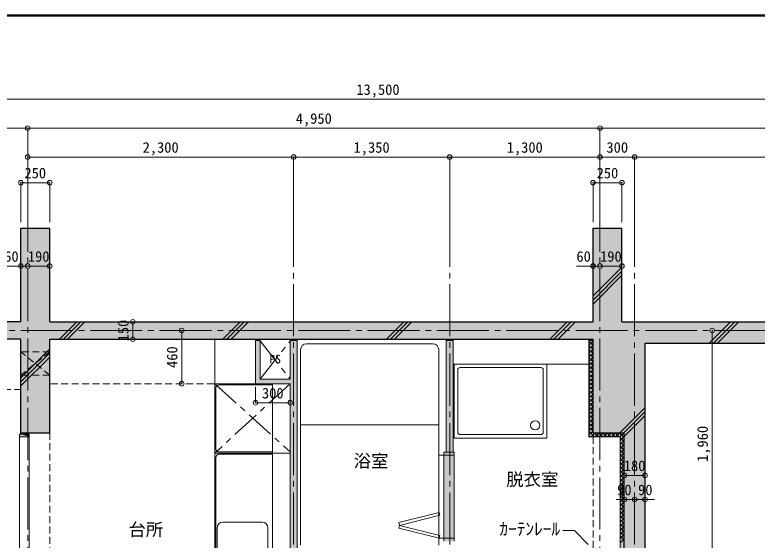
# Model space of a CAD drawing. Units: millimetres at full size, sheet at 1:50. Extents: x -9674 to 9699, y -6794 to 6791.
# Drawn here: x -3144 to 3277, y 2249 to 6791 of the extents above; entities that cross this region are included whole.
import ezdxf
from ezdxf.enums import TextEntityAlignment as Align

# ---------------------------------------------------------------- set-up
doc = ezdxf.new("R2010")
doc.units = ezdxf.units.MM
doc.header["$LTSCALE"] = 50
doc.header["$PDMODE"] = 32
doc.header["$PDSIZE"] = 40
for name, pattern in [('CHAIN1', [8, 5, -1, 1, -1]), ('CHAIN2', [12, 9, -1, 1, -1]), ('DASHED1', [1.8, 1.2, -0.6])]:
    doc.linetypes.add(name, pattern=pattern)
for name, color, linetype, lineweight in [('0-0_図面枠', 7, 'Continuous', 9), ('1-0_芯', 7, 'CHAIN2', 9), ('1-1_躯体', 2, 'Continuous', 25), ('1-2_間仕切', 3, 'Continuous', 18), ('1-3_建具', 3, 'Continuous', 18), ('1-5_設備', 7, 'Continuous', 9), ('1-7_その他', 7, 'DASHED1', 9), ('1-8_ハッチ', 4, 'Continuous', 9), ('1-A_文字', 7, 'Continuous', 9), ('1-B_寸法', 7, 'Continuous', 9), ('1-C_梁', 7, 'DASHED1', 9)]:
    doc.layers.add(name, color=color, linetype=linetype, lineweight=lineweight)
for name, color, linetype in [('4-0', 1, 'Continuous'), ('4-2', 4, 'Continuous'), ('4-F', 4, 'Continuous')]:
    doc.layers.add(name, color=color, linetype=linetype)
doc.styles.add('ＭＳ ゴシック', font='')
doc.styles.get('ＭＳ ゴシック').set_extended_font_data('MS Gothic')

msp = doc.modelspace()

# ---------------------------------------------------------------- linework, layer by layer
at = {"layer": '0-0_図面枠'}
for p, q in [((9697.16, 6789.66), (-9672.16, 6789.66)), ((9695.4, 6787.9), (-9670.4, 6787.9)), ((-9668.64, 6786.14), (9693.64, 6786.14)), ((9691.87, 6784.38), (-9666.87, 6784.38)), ((9690.11, 6782.61), (-9665.11, 6782.61)), ((9688.35, 6780.85), (-9663.35, 6780.85))]:
    msp.add_line(p, q, dxfattribs=at)
msp.add_lwpolyline([(9698.92, -6793.93), (9698.92, 6791.43), (-9673.92, 6791.43)], dxfattribs=at)
at = {"layer": '1-0_芯'}
for p, q in [((-3032.5, -3658.14), (-3032.5, 5061.86)), ((-732.5, 5061.86), (-732.5, 247.86)), ((617.5, 5061.86), (617.5, 1157.86)), ((1917.5, -3658.14), (1917.5, 5061.86)), ((2217.5, 5061.86), (2217.5, 1157.86)), ((-8492.5, 4061.86), (8517.5, 4061.86))]:
    msp.add_line(p, q, dxfattribs=at)
at = {"layer": '1-1_躯体'}
for p, q in [((-3092.5, 4946.86), (-2842.5, 4946.86)), ((-3092.5, 4136.86), (-3092.5, 4946.86)), ((-2842.5, 4136.86), (-2842.5, 4946.86)), ((1857.5, 4946.86), (2107.5, 4946.86)), ((1857.5, 4136.86), (1857.5, 4946.86)), ((2107.5, 4136.86), (2107.5, 4946.86)), ((-3092.5, 4136.86), (-6692.5, 4136.86)), ((-2842.5, 4136.86), (1857.5, 4136.86)), ((2107.5, 4136.86), (6557.5, 4136.86)), ((-3092.5, 3986.86), (-6692.5, 3986.86)), ((-3092.5, 3176.86), (-3092.5, 3986.86)), ((-2842.5, 3986.86), (1857.5, 3986.86)), ((-2842.5, 3176.86), (-2842.5, 3986.86)), ((1857.5, 3176.86), (1857.5, 3986.86)), ((-3092.5, 3176.86), (-2842.5, 3176.86)), ((1857.5, 3176.86), (2127.5, 3176.86)), ((2127.5, 1161.86), (2127.5, 3176.86))]:
    msp.add_line(p, q, dxfattribs=at)
msp.add_lwpolyline([(2307.5, 1341.86), (2307.5, 3951.86), (6557.5, 3951.86)], dxfattribs=at)
at = {"layer": '1-2_間仕切'}
for p, q in [((-1062.5, 3986.86), (-1062.5, 3601.86)), ((-1022.5, 3986.86), (-1022.5, 3641.86)), ((-762.5, 3986.86), (-762.5, 3641.86)), ((-702.5, 3986.86), (-702.5, 2131.86)), ((587.5, 3986.86), (587.5, 3009.86)), ((647.5, 3986.86), (647.5, 3009.86)), ((-1062.5, 3601.86), (-762.5, 3601.86)), ((-1022.5, 3641.86), (-762.5, 3641.86)), ((-762.5, 3601.86), (-762.5, 1194.86)), ((-3092.5, 3176.86), (-3092.5, 3166.86)), ((-3030, 3166.86), (-3030, 3176.86))]:
    msp.add_line(p, q, dxfattribs=at)
at = {"layer": '1-3_建具'}
for p, q in [((-3020, 3141.86), (-3020, 3166.86)), ((-3105, 3141.86), (-3020, 3141.86))]:
    msp.add_line(p, q, dxfattribs=at)
at = {"layer": '1-3_建具', "color": 7, "lineweight": 9}
for p, q in [((-3105, 1228.86), (-3105, 3141.86)), ((-3020, 3141.86), (-3020, 1228.86)), ((567.5, 3009.86), (567.5, 2984.86)), ((657.5, 3009.86), (567.5, 3009.86)), ((567.5, 2984.86), (567.5, 2264.86)), ((567.5, 2984.86), (657.5, 2984.86)), ((657.5, 3009.86), (657.5, 2984.86)), ((657.5, 2984.86), (657.5, 2264.86)), ((527.5, 2487.99), (178.25, 2400.68)), ((527.5, 2487.99), (178.25, 2400.68)), ((527.5, 2487.99), (178.25, 2400.68)), ((527.5, 2487.99), (178.25, 2400.68)), ((184.31, 2376.42), (533.56, 2463.73)), ((533.56, 2463.73), (527.5, 2487.99)), ((184.31, 2376.42), (178.25, 2400.68)), ((184.31, 2376.42), (178.25, 2352.17)), ((184.31, 2376.42), (533.56, 2289.11)), ((527.5, 2264.86), (178.25, 2352.17)), ((527.5, 2264.86), (178.25, 2352.17)), ((527.5, 2264.86), (178.25, 2352.17)), ((527.5, 2264.86), (178.25, 2352.17)), ((533.56, 2289.11), (527.5, 2264.86)), ((567.5, 2264.86), (567.5, 2239.86)), ((657.5, 2264.86), (567.5, 2264.86)), ((657.5, 2264.86), (657.5, 2239.86))]:
    msp.add_line(p, q, dxfattribs=at)
at = {"layer": '1-3_建具'}
msp.add_lwpolyline([(-3105, 3141.86), (-3105, 3166.86), (-3020, 3166.86)], dxfattribs=at)
at = {"layer": '1-5_設備'}
for p, q in [((-1414.5, 3986.86), (-1414.5, 1211.86)), ((472.5, 3946.86), (-622.5, 3946.86)), ((-672.5, 2206.86), (-672.5, 3896.86)), ((522.5, 2206.86), (522.5, 3896.86)), ((647.5, 3771.86), (1822.5, 3771.86)), ((657.5, 3771.86), (657.5, 3136.86)), ((707.5, 3741.86), (1407.5, 3741.86)), ((1457.5, 3136.86), (1457.5, 3771.86)), ((687.5, 3721.86), (687.5, 3181.86)), ((1427.5, 3181.86), (1427.5, 3721.86)), ((-1414.5, 3601.86), (-762.5, 3601.86)), ((-914.5, 3601.86), (-914.5, 1203.86)), ((-1404.5, 3566.86), (-1404.5, 3036.86)), ((-1379.5, 3591.86), (-914.5, 3591.86)), ((-672.5, 3246.86), (522.5, 3246.86)), ((707.5, 3161.86), (1407.5, 3161.86)), ((662.5, 3131.86), (1452.5, 3131.86)), ((-1414.5, 3001.86), (-762.5, 3001.86)), ((-1404.5, 2966.86), (-1404.5, 1246.86)), ((-1379.5, 3011.86), (-914.5, 3011.86)), ((-1379.5, 2991.86), (-914.5, 2991.86)), ((567.5, 2984.86), (522.5, 2984.86)), ((527.5, 2487.99), (178.25, 2400.68)), ((-1004.5, 2404.26), (-1344.5, 2404.26)), ((-1394.5, 1854.26), (-1394.5, 2354.26)), ((-954.5, 2354.26), (-954.5, 1854.26)), ((527.5, 2264.86), (178.25, 2352.17)), ((567.5, 2264.86), (522.5, 2264.86))]:
    msp.add_line(p, q, dxfattribs=at)
at = {"layer": '1-5_設備', "linetype": 'CHAIN1'}
for p, q in [((-1414.5, 3601.86), (-762.5, 3011.86)), ((-762.5, 3601.86), (-1414.5, 3001.86))]:
    msp.add_line(p, q, dxfattribs=at)
at = {"layer": '1-5_設備'}
msp.add_circle((1357.5, 3241.86), 40, dxfattribs=at)
for centre, radius, start, end in [((-622.5, 3896.86), 50, 90, 180), ((472.5, 3896.86), 50, 0, 90), ((707.5, 3721.86), 20, 90, 180), ((1407.5, 3721.86), 20, 0, 90), ((-1379.5, 3566.86), 25, 90, 180), ((707.5, 3181.86), 20, 180, 270), ((1407.5, 3181.86), 20, 270, 0), ((662.5, 3136.86), 5, 180, 270), ((1452.5, 3136.86), 5, 270, 0), ((-1379.5, 3036.86), 25, 180, 270), ((-1379.5, 2966.86), 25, 90, 180), ((-1344.5, 2354.26), 50, 90, 180), ((-1004.5, 2354.26), 50, 0, 90)]:
    msp.add_arc(centre, radius, start, end, dxfattribs=at)
at = {"layer": '1-7_その他', "color": 4, "linetype": 'CHAIN1'}
for p, q in [((-1022.5, 3641.86), (-762.5, 3971.86)), ((-1022.5, 3971.86), (-762.5, 3641.86))]:
    msp.add_line(p, q, dxfattribs=at)
at = {"layer": '1-7_その他'}
for p, q in [((-2842.5, 3876.86), (-3092.5, 3876.86)), ((-2842.5, 3676.86), (-3092.5, 3876.86)), ((-2842.5, 3876.86), (-3092.5, 3676.86)), ((-2842.5, 3676.86), (-3092.5, 3676.86))]:
    msp.add_line(p, q, dxfattribs=at)
at = {"layer": '1-8_ハッチ'}
for p, q in [((1857.5, 4360.44), (2107.5, 4610.44)), ((1857.5, 4325.08), (2107.5, 4575.08)), ((1857.5, 4289.72), (2107.5, 4539.72)), ((-2758.72, 3986.86), (-2608.72, 4136.86)), ((-2723.36, 3986.86), (-2573.36, 4136.86)), ((-2688.01, 3986.86), (-2538.01, 4136.86)), ((-1344.51, 3986.86), (-1194.51, 4136.86)), ((-1309.15, 3986.86), (-1159.15, 4136.86)), ((-1273.8, 3986.86), (-1123.8, 4136.86)), ((69.71, 3986.86), (219.71, 4136.86)), ((105.06, 3986.86), (255.06, 4136.86)), ((140.42, 3986.86), (290.42, 4136.86)), ((1483.92, 3986.86), (1633.92, 4136.86)), ((1519.28, 3986.86), (1669.28, 4136.86)), ((1554.63, 3986.86), (1704.63, 4136.86)), ((2863.13, 3951.86), (3048.13, 4136.86)), ((2898.49, 3951.86), (3083.49, 4136.86)), ((2933.84, 3951.86), (3118.84, 4136.86)), ((1822.5, 3141.86), (1822.5, 3986.86)), ((1822.5, 3971.88), (1837.47, 3986.86)), ((1839.48, 3986.86), (1857.5, 3968.84)), ((1822.5, 3936.53), (1857.5, 3971.53)), ((1822.5, 3968.48), (1857.5, 3933.48)), ((1822.5, 3901.17), (1857.5, 3936.17)), ((1822.5, 3933.13), (1857.5, 3898.13)), ((-3092.5, 3653.08), (-2842.5, 3903.08)), ((-3092.5, 3617.72), (-2842.5, 3867.72)), ((1822.5, 3865.82), (1857.5, 3900.82)), ((1822.5, 3897.77), (1857.5, 3862.77)), ((1822.5, 3830.46), (1857.5, 3865.46)), ((1822.5, 3862.42), (1857.5, 3827.42)), ((-3092.5, 3582.37), (-2842.5, 3832.37)), ((1822.5, 3795.11), (1857.5, 3830.11)), ((1822.5, 3827.06), (1857.5, 3792.06)), ((1822.5, 3759.75), (1857.5, 3794.75)), ((1822.5, 3791.71), (1857.5, 3756.71)), ((1822.5, 3724.39), (1857.5, 3759.39)), ((1822.5, 3756.35), (1857.5, 3721.35)), ((1822.5, 3689.04), (1857.5, 3724.04)), ((1822.5, 3720.99), (1857.5, 3685.99)), ((1822.5, 3653.68), (1857.5, 3688.68)), ((1822.5, 3685.64), (1857.5, 3650.64)), ((1822.5, 3618.33), (1857.5, 3653.33)), ((1822.5, 3650.28), (1857.5, 3615.28)), ((1822.5, 3582.97), (1857.5, 3617.97)), ((1822.5, 3614.93), (1857.5, 3579.93)), ((1822.5, 3547.62), (1857.5, 3582.62)), ((1822.5, 3579.57), (1857.5, 3544.57)), ((1822.5, 3512.26), (1857.5, 3547.26)), ((1822.5, 3544.22), (1857.5, 3509.22)), ((1822.5, 3476.91), (1857.5, 3511.91)), ((1822.5, 3508.86), (1857.5, 3473.86)), ((1822.5, 3441.55), (1857.5, 3476.55)), ((1822.5, 3473.51), (1857.5, 3438.51)), ((1822.5, 3406.2), (1857.5, 3441.2)), ((1822.5, 3438.15), (1857.5, 3403.15)), ((1822.5, 3370.84), (1857.5, 3405.84)), ((1822.5, 3402.8), (1857.5, 3367.8)), ((1822.5, 3335.49), (1857.5, 3370.49)), ((1822.5, 3367.44), (1857.5, 3332.44)), ((2088.13, 3176.86), (2307.5, 3396.22)), ((2123.49, 3176.86), (2307.5, 3360.87)), ((1822.5, 3300.13), (1857.5, 3335.13)), ((1822.5, 3332.09), (1857.5, 3297.09)), ((1822.5, 3264.77), (1857.5, 3299.77)), ((1822.5, 3296.73), (1857.5, 3261.73)), ((2127.5, 3145.51), (2307.5, 3325.51)), ((1822.5, 3229.42), (1857.5, 3264.42)), ((1822.5, 3261.38), (1857.5, 3226.38)), ((1822.5, 3194.06), (1857.5, 3229.06)), ((1822.5, 3226.02), (1857.5, 3191.02)), ((1822.5, 3158.71), (1857.5, 3193.71)), ((1822.5, 3190.66), (1871.31, 3141.86)), ((1822.5, 3155.31), (1835.95, 3141.86)), ((1841, 3141.86), (1876, 3176.86)), ((1871.66, 3176.86), (1906.66, 3141.86)), ((1876.36, 3141.86), (1911.36, 3176.86)), ((1907.02, 3176.86), (1942.02, 3141.86)), ((1911.71, 3141.86), (1946.71, 3176.86)), ((1942.37, 3176.86), (1977.37, 3141.86)), ((1947.07, 3141.86), (1982.07, 3176.86)), ((1977.73, 3176.86), (2012.73, 3141.86)), ((1982.42, 3141.86), (2017.42, 3176.86)), ((2013.09, 3176.86), (2048.09, 3141.86)), ((2017.78, 3141.86), (2052.78, 3176.86)), ((2048.44, 3176.86), (2083.44, 3141.86)), ((2053.13, 3141.86), (2088.13, 3176.86)), ((2083.8, 3176.86), (2127.5, 3133.15)), ((2088.49, 3141.86), (2123.49, 3176.86)), ((2119.15, 3176.86), (2127.5, 3168.51)), ((1822.5, 3141.86), (2092.5, 3141.86)), ((2092.5, 3110.51), (2127.5, 3145.51)), ((2092.5, 1187.86), (2092.5, 3141.86)), ((2092.5, 3132.8), (2127.5, 3097.8)), ((2092.5, 3075.16), (2127.5, 3110.16)), ((2092.5, 3097.44), (2127.5, 3062.44)), ((2092.5, 3039.8), (2127.5, 3074.8)), ((2092.5, 3062.09), (2127.5, 3027.09)), ((2092.5, 3004.44), (2127.5, 3039.44)), ((2092.5, 3026.73), (2127.5, 2991.73)), ((2092.5, 2969.09), (2127.5, 3004.09)), ((2092.5, 2991.38), (2127.5, 2956.38)), ((2092.5, 2933.73), (2127.5, 2968.73)), ((2092.5, 2956.02), (2127.5, 2921.02)), ((2092.5, 2898.38), (2127.5, 2933.38)), ((2092.5, 2920.66), (2127.5, 2885.66)), ((2092.5, 2863.02), (2127.5, 2898.02)), ((2092.5, 2885.31), (2127.5, 2850.31)), ((2092.5, 2827.67), (2127.5, 2862.67)), ((2092.5, 2849.95), (2127.5, 2814.95)), ((2092.5, 2792.31), (2127.5, 2827.31)), ((2092.5, 2814.6), (2127.5, 2779.6)), ((2092.5, 2756.96), (2127.5, 2791.96)), ((2092.5, 2779.24), (2127.5, 2744.24)), ((2092.5, 2721.6), (2127.5, 2756.6)), ((2092.5, 2743.89), (2127.5, 2708.89)), ((2092.5, 2686.25), (2127.5, 2721.25)), ((2092.5, 2708.53), (2127.5, 2673.53)), ((2092.5, 2650.89), (2127.5, 2685.89)), ((2092.5, 2673.18), (2127.5, 2638.18)), ((2092.5, 2615.54), (2127.5, 2650.54)), ((2092.5, 2637.82), (2127.5, 2602.82)), ((2092.5, 2580.18), (2127.5, 2615.18)), ((2092.5, 2602.47), (2127.5, 2567.47)), ((2092.5, 2544.83), (2127.5, 2579.83)), ((2092.5, 2567.11), (2127.5, 2532.11)), ((2092.5, 2509.47), (2127.5, 2544.47)), ((2092.5, 2531.76), (2127.5, 2496.76)), ((2092.5, 2474.11), (2127.5, 2509.11)), ((2092.5, 2496.4), (2127.5, 2461.4)), ((2092.5, 2438.76), (2127.5, 2473.76)), ((2092.5, 2461.04), (2127.5, 2426.04)), ((2092.5, 2403.4), (2127.5, 2438.4)), ((2092.5, 2425.69), (2127.5, 2390.69)), ((2092.5, 2368.05), (2127.5, 2403.05)), ((2092.5, 2390.33), (2127.5, 2355.33)), ((2092.5, 2332.69), (2127.5, 2367.69)), ((2092.5, 2354.98), (2127.5, 2319.98)), ((2092.5, 2297.34), (2127.5, 2332.34)), ((2092.5, 2319.62), (2127.5, 2284.62)), ((2092.5, 2261.98), (2127.5, 2296.98)), ((2092.5, 2284.27), (2127.5, 2249.27)), ((2092.5, 2226.63), (2127.5, 2261.63))]:
    msp.add_line(p, q, dxfattribs=at)
at = {"layer": '1-A_文字'}
for q in [(1596.27, 2332.79), (1816.21, 2212.86)]:
    msp.add_line((1696.27, 2332.79), q, dxfattribs=at)
at = {"layer": '1-B_寸法'}
for p, q in [((-6752.5, 6061.86), (6747.5, 6061.86)), ((-6752.5, 5811.86), (-3032.5, 5811.86)), ((-3032.5, 5811.86), (-3032.5, 5061.86)), ((-3032.5, 5811.86), (1917.5, 5811.86)), ((1917.5, 5811.86), (6747.5, 5811.86)), ((1917.5, 5811.86), (1917.5, 5061.86)), ((-732.5, 5561.86), (-3032.5, 5561.86)), ((-732.5, 5561.86), (-732.5, 5061.86)), ((617.5, 5561.86), (-732.5, 5561.86)), ((617.5, 5561.86), (617.5, 5061.86)), ((1917.5, 5561.86), (617.5, 5561.86)), ((1917.5, 5561.86), (2217.5, 5561.86)), ((2217.5, 5561.86), (2217.5, 5061.86)), ((2217.5, 5561.86), (6747.5, 5561.86)), ((-3092.5, 5340.26), (-2842.5, 5340.26)), ((-3092.5, 5340.26), (-3092.5, 5000.07)), ((-2842.5, 5340.26), (-2842.5, 5000.07)), ((1857.5, 5340.26), (2107.5, 5340.26)), ((1857.5, 5340.26), (1857.5, 5000.07)), ((2107.5, 5340.26), (2107.5, 5000.07)), ((-3235.99, 4618.87), (-3032.5, 4618.87)), ((-3032.5, 4618.87), (-2842.5, 4618.87)), ((1714.01, 4618.87), (1917.5, 4618.87)), ((1917.5, 4618.87), (2107.5, 4618.87)), ((-2123.52, 4136.86), (-2123.52, 3986.86)), ((-1700.35, 3601.86), (-1700.35, 4061.86)), ((2888.33, 2101.86), (2888.33, 4061.86)), ((2127.5, 2809.06), (2307.5, 2809.06))]:
    msp.add_line(p, q, dxfattribs=at)
for points in [[(-1062.5, 3575.92), (-1062.5, 3436.91), (-762.5, 3436.91)], [(2059.01, 2600.55), (2217.5, 2600.55), (2389.09, 2600.55)]]:
    msp.add_lwpolyline(points, dxfattribs=at)
at = {"layer": '1-B_寸法', "color": 3}
for p in [(-3032.5, 5811.86), (1917.5, 5811.86), (-3032.5, 5561.86), (-732.5, 5561.86), (617.5, 5561.86), (1917.5, 5561.86), (2217.5, 5561.86), (-3092.5, 5340.26), (-2842.5, 5340.26), (1857.5, 5340.26), (2107.5, 5340.26), (-3092.5, 4618.87), (-3032.5, 4618.87), (-2842.5, 4618.87), (1857.5, 4618.87), (1917.5, 4618.87), (2107.5, 4618.87), (-2123.52, 4136.86), (-1700.35, 4061.86), (2888.33, 4061.86), (-2123.52, 3986.86), (-1700.35, 3601.86), (-1062.5, 3436.91), (-762.5, 3436.91), (2127.5, 2809.06), (2307.5, 2809.06), (2127.5, 2600.55), (2217.5, 2600.55), (2307.5, 2600.55)]:
    msp.add_point(p, dxfattribs=at)
at = {"layer": '1-C_梁'}
for p, q in [((-1062.5, 3601.86), (-2842.5, 3601.86)), ((-6657.5, 3551.86), (-3092.5, 3551.86)), ((-2842.5, 3176.86), (-2842.5, 1187.86)), ((1857.5, 3141.86), (1857.5, 1187.86))]:
    msp.add_line(p, q, dxfattribs=at)
at = {"layer": '4-0'}
for points in [[(-2842.5, 4946.86), (-3092.5, 4946.86), (-3092.5, 3176.86)], [(-2842.5, 4946.86), (-3092.5, 3176.86), (-2842.5, 3971.86)], [(2107.5, 4946.86), (1857.5, 4946.86), (1857.5, 3176.86)], [(2107.5, 4151.86), (2107.5, 4946.86), (1857.5, 3176.86)], [(-3092.5, 4136.86), (-3092.5, 3986.86), (-6692.5, 4136.86), (-6692.5, 3986.86)], [(1857.5, 3986.86), (1857.5, 4136.86), (-2842.5, 3986.86), (-2842.5, 4136.86)], [(2107.5, 4151.86), (1857.5, 3176.86), (2127.5, 3176.86)], [(2107.81, 4136.86), (2307.5, 3951.86), (6557.5, 4136.86), (6557.5, 3951.86)], [(2127.5, 3176.86), (2307.5, 3951.86), (2107.81, 4136.86)], [(-3092.5, 3176.86), (-2842.5, 3176.86), (-2842.5, 3971.86)], [(2127.5, 3176.86), (2307.5, 1341.86), (2307.5, 3951.86)], [(2127.5, 3176.86), (2127.5, 1161.86), (2307.5, 1341.86)]]:
    msp.add_solid(points, dxfattribs=at)
at = {"layer": '4-2'}
for points in [[(-1062.5, 3986.86), (-1062.5, 3971.86), (-1022.5, 3986.86), (-1022.5, 3971.86)], [(-762.5, 3986.86), (-762.5, 3971.86), (-702.5, 3986.86), (-702.5, 3971.86)], [(587.5, 3986.86), (587.5, 3971.86), (647.5, 3986.86), (647.5, 3971.86)], [(-1062.5, 3601.86), (-1062.5, 3971.86), (-1022.5, 3971.86)], [(-1062.5, 3601.86), (-1022.5, 3971.86), (-1022.5, 3641.86)], [(-762.5, 3971.86), (-702.5, 3971.86), (-702.5, 2131.86)], [(-762.5, 3971.86), (-702.5, 2131.86), (-702.5, 2071.86)], [(-762.5, 3971.86), (-702.5, 2071.86), (-702.5, 1871.86)], [(-702.5, 1187.86), (-762.5, 1194.86), (-762.5, 3971.86)], [(-702.5, 1187.86), (-762.5, 3971.86), (-702.5, 1871.86)], [(587.5, 3009.86), (647.5, 3009.86), (587.5, 3971.86), (647.5, 3971.86)], [(-762.5, 3641.86), (-762.5, 3601.86), (-1062.5, 3601.86)], [(-1062.5, 3601.86), (-1022.5, 3641.86), (-762.5, 3641.86)], [(-3105, 3141.86), (-3105, 3166.86), (-3092.5, 3166.86)], [(-3092.5, 3166.86), (-3020, 3141.86), (-3105, 3141.86)], [(-3092.5, 3166.86), (-3092.5, 3176.86), (-3032.5, 3176.86)], [(-3092.5, 3166.86), (-3032.5, 3176.86), (-3030, 3176.86)], [(-3092.5, 3166.86), (-3030, 3176.86), (-3030, 3166.86)], [(-3092.5, 3166.86), (-3020, 3166.86), (-3020, 3141.86)], [(567.5, 2239.86), (657.5, 2239.86), (567.5, 3009.86), (657.5, 3009.86)]]:
    msp.add_solid(points, dxfattribs=at)
at = {"layer": '4-F'}
for points in [[(1822.5, 3986.86), (1822.5, 3971.88), (1857.5, 3986.86), (1857.5, 3971.86)], [(1822.5, 3141.86), (1857.5, 3176.86), (1822.5, 3971.86), (1857.5, 3971.86)], [(2092.5, 3141.86), (2127.5, 3176.86), (1822.5, 3141.86), (1857.5, 3176.86)], [(2092.5, 3066.86), (2127.5, 3101.86), (2092.5, 3141.86), (2127.5, 3176.86)], [(2092.5, 3066.86), (2127.5, 3101.86), (2092.5, 1187.86), (2127.5, 1187.86)]]:
    msp.add_solid(points, dxfattribs=at)

# ---------------------------------------------------------------- texts
at = {"layer": '1-A_文字', "style": 'ＭＳ ゴシック'}
for s, height, p in [('PS', 73.31, (-942.5, 3756.86)), ('浴室', 110, (-213.06, 2845.82)), ('脱衣室', 110, (1107.38, 2686.42)), ('台所', 110, (-2161.46, 2252.35)), ('ｶｰﾃﾝﾚｰﾙ', 110, (1047.71, 2258.13))]:
    msp.add_text(s, height=height, dxfattribs=at).set_placement(p, align=Align.BOTTOM_LEFT)
at = {"layer": '1-B_寸法', "style": 'ＭＳ ゴシック'}
for s, p in [('13,500', (-190, 6071.86)), ('4,950', (-713.75, 5821.86)), ('2,300', (-2038.75, 5571.86)), ('1,350', (-213.75, 5571.86)), ('1,300', (1111.25, 5571.86)), ('300', (1973.75, 5571.86)), ('250', (-3061.25, 5350.26)), ('250', (1888.75, 5350.26)), ('60', (-3236.21, 4628.87)), ('190', (-3031.25, 4628.87)), ('60', (1713.79, 4628.87)), ('190', (1918.75, 4628.87)), ('300', (-1006.25, 3446.91)), ('180', (2123.75, 2819.06)), ('90', (2066.63, 2610.55)), ('90', (2247.47, 2610.55))]:
    msp.add_text(s, height=91.64, dxfattribs=at).set_placement(p, align=Align.BOTTOM_LEFT)
for s, p in [('150', (-2133.52, 3968.11)), ('460', (-1710.35, 3738.11)), ('1,960', (2878.33, 2925.61))]:
    msp.add_text(s, height=91.64, rotation=90, dxfattribs=at).set_placement(p, align=Align.BOTTOM_LEFT)

doc.saveas('drawing.dxf')
